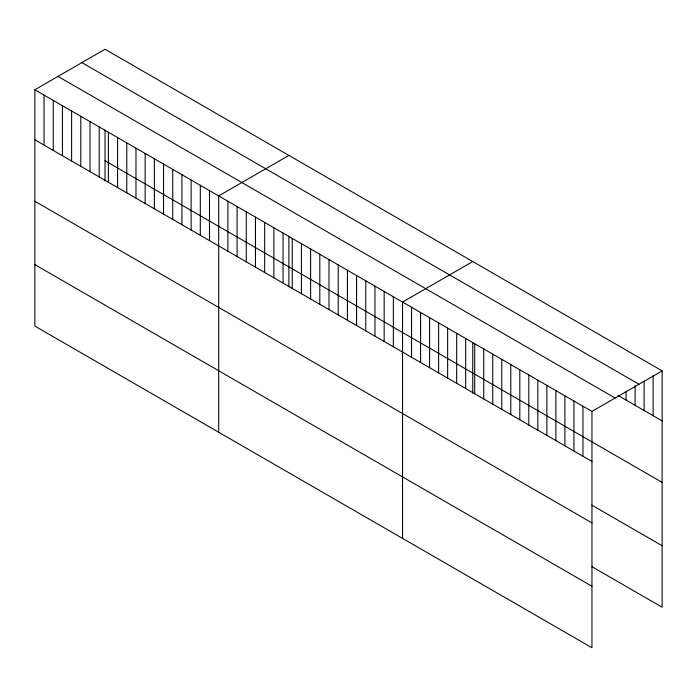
<?xml version="1.0" encoding="UTF-8"?>
<svg xmlns="http://www.w3.org/2000/svg" width="697" height="697" viewBox="0 0 697 697"><rect width="100%" height="100%" fill="white"/><g stroke="black" fill="none" stroke-linecap="round" stroke-linejoin="round"><path stroke-width="1.05" d="M34.85 89.774L591.962 411.422L591.962 647.748L34.85 326.1L34.85 89.774L105.038 49.252L662.15 370.9L662.15 607.226L591.797 566.609M288.88 155.396L218.701 195.918L218.701 432.245M472.732 261.541L402.544 302.062L402.544 538.389M591.962 411.422L662.15 370.9M81.871 62.625L638.992 384.274M617.951 395.391L662.15 420.901M58.008 76.4L615.129 398.048M105.038 160.746L662.15 482.394M34.85 139.783L591.962 461.423M591.797 505.116L662.15 545.742M34.85 201.267L591.962 522.916M34.85 264.616L591.962 586.264M653.133 375.474L653.133 415.7M644.106 381.137L644.106 410.489M635.089 385.711L635.089 405.279M626.072 391.374L626.072 400.078M582.945 406.212L582.945 456.221M573.927 401.002L573.927 451.011M564.901 395.8L564.901 445.801M555.884 390.59L555.884 440.6M546.866 385.38L546.866 435.39M537.84 380.179L537.84 430.18M528.823 374.969L528.823 424.97M519.805 369.758L519.805 419.768M510.788 364.548L510.788 414.558M501.762 359.347L501.762 409.348M492.744 354.137L492.744 404.147M483.727 348.927L483.727 398.937M474.701 343.726L474.701 393.727M472.732 342.288L472.732 393.091M465.683 338.515L465.683 388.517M456.666 333.305L456.666 383.315M447.648 328.095L447.648 378.105M438.622 322.894L438.622 372.895M429.605 317.684L429.605 367.694M420.587 312.474L420.587 362.484M411.561 307.272L411.561 357.273M393.352 296.756L393.352 346.757M384.16 291.451L384.16 341.452M374.969 286.136L374.969 336.146M365.777 280.83L365.777 330.84M356.585 275.524L356.585 325.534M347.394 270.218L347.394 320.219M338.202 264.912L338.202 314.913M329.001 259.606L329.001 309.607M319.81 254.3L319.81 304.301M310.618 248.986L310.618 298.996M301.426 243.68L301.426 293.69M292.235 238.374L292.235 288.384M288.88 236.144L288.88 286.946M283.043 233.068L283.043 283.069M273.851 227.762L273.851 277.763M264.66 222.456L264.66 272.457M255.468 217.15L255.468 267.151M246.276 211.836L246.276 261.845M237.085 206.53L237.085 256.54M227.893 201.224L227.893 251.234M209.501 190.612L209.501 240.613M200.309 185.306L200.309 235.307M191.117 180L191.117 230.001M181.926 174.686L181.926 224.695M172.734 169.38L172.734 219.389M163.542 164.074L163.542 214.084M154.351 158.768L154.351 208.769M145.159 153.462L145.159 203.463M135.967 148.156L135.967 198.157M126.776 142.85L126.776 192.851M117.584 137.536L117.584 187.545M108.392 132.23L108.392 182.239M105.038 129.999L105.038 180.802M99.201 126.924L99.201 176.933M90 121.618L90 171.619M80.808 116.312L80.808 166.313M71.617 111.006L71.617 161.007M62.425 105.7L62.425 155.701M53.233 100.385L53.233 150.395M44.042 95.08L44.042 145.089"/></g></svg>
